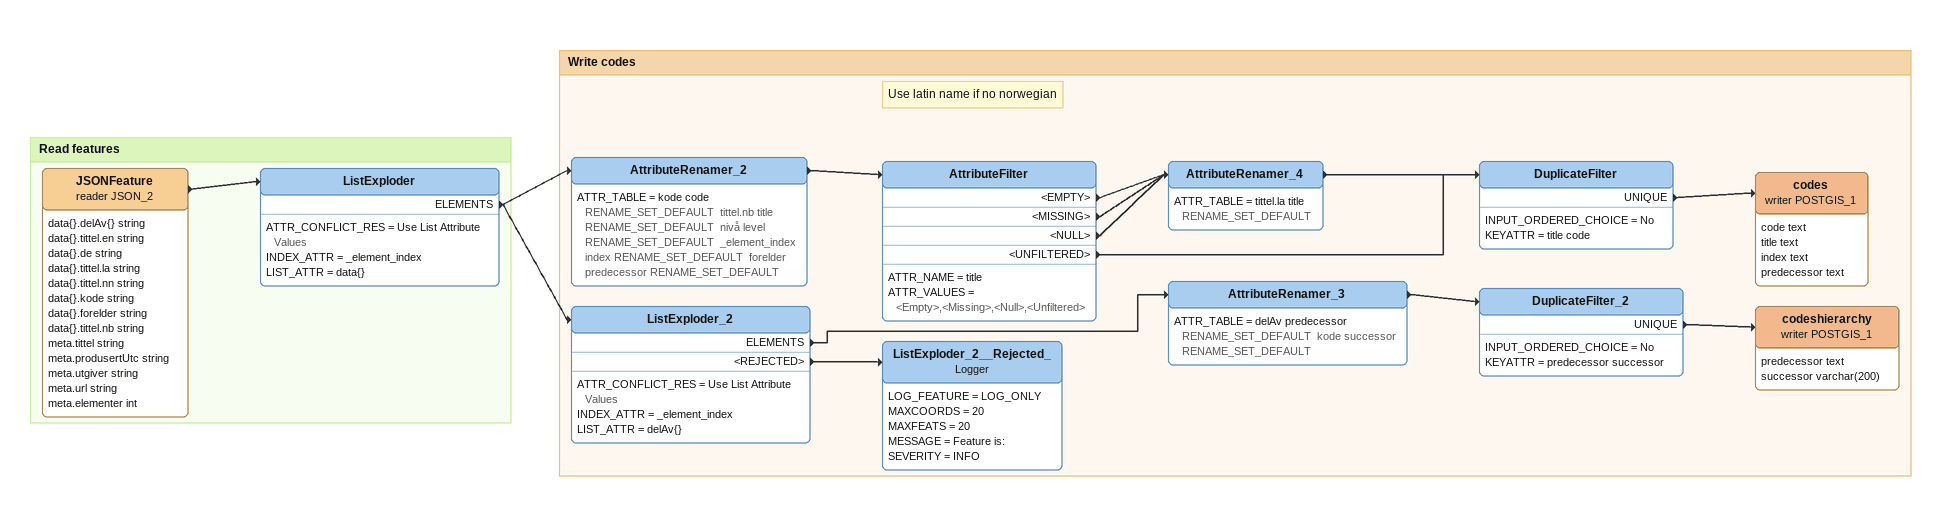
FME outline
Bookmark: Read features
JSONFeature (reader JSON_2)
    attributes: data{}.delAv{} string, data{}.tittel.en string, data{}.de string, data{}.tittel.la string, data{}.tittel.nn string, data{}.kode string, data{}.forelder string, data{}.tittel.nb string, meta.tittel string, meta.produsertUtc string, meta.utgiver string, meta.url string, meta.elementer int
    -> ListExploder
ListExploder
    ATTR_CONFLICT_RES = Use List Attribute Values
    INDEX_ATTR = _element_index
    LIST_ATTR = data{}
    ELEMENTS -> ListExploder_2
    ELEMENTS -> AttributeRenamer_2

Bookmark: Write codes
AttributeRenamer_2
    ATTR_TABLE = kode code RENAME_SET_DEFAULT  tittel.nb title RENAME_SET_DEFAULT  nivå level RENAME_SET_DEFAULT  _element_index index RENAME_SET_DEFAULT  forelder predecessor RENAME_SET_DEFAULT
    -> AttributeFilter
Note: Use latin name if no norwegian
AttributeFilter
    ATTR_NAME = title
    ATTR_VALUES = <Empty>,<Missing>,<Null>,<Unfiltered>
    <EMPTY> -> AttributeRenamer_4
    <MISSING> -> AttributeRenamer_4
    <NULL> -> AttributeRenamer_4
    <UNFILTERED> -> DuplicateFilter
AttributeRenamer_4
    ATTR_TABLE = tittel.la title RENAME_SET_DEFAULT
    -> DuplicateFilter
DuplicateFilter
    INPUT_ORDERED_CHOICE = No
    KEYATTR = title code
    UNIQUE -> codes (writer POSTGIS_1)
codes (writer POSTGIS_1)
    attributes: code text, title text, index text, predecessor text
ListExploder_2
    ATTR_CONFLICT_RES = Use List Attribute Values
    INDEX_ATTR = _element_index
    LIST_ATTR = delAv{}
    ELEMENTS -> AttributeRenamer_3
    <REJECTED> -> ListExploder_2__Rejected_
AttributeRenamer_3
    ATTR_TABLE = delAv predecessor RENAME_SET_DEFAULT  kode successor RENAME_SET_DEFAULT
    -> DuplicateFilter_2
DuplicateFilter_2
    INPUT_ORDERED_CHOICE = No
    KEYATTR = predecessor successor
    UNIQUE -> codeshierarchy (writer POSTGIS_1)
codeshierarchy (writer POSTGIS_1)
    attributes: predecessor text, successor varchar(200)
ListExploder_2__Rejected_: Logger
    LOG_FEATURE = LOG_ONLY
    MAXCOORDS = 20
    MAXFEATS = 20
    MESSAGE = Feature is:
    SEVERITY = INFO
